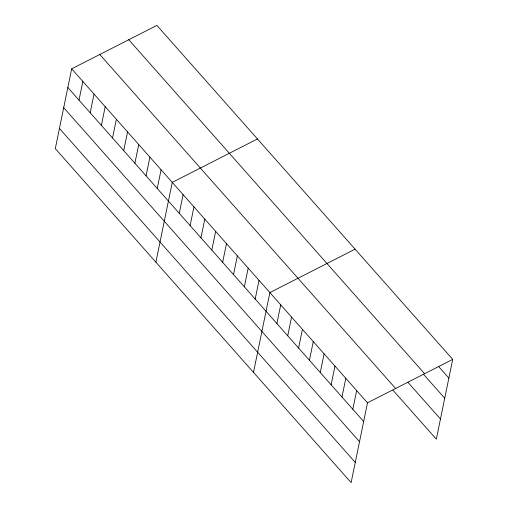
<?xml version="1.0" encoding="UTF-8"?>
<svg xmlns="http://www.w3.org/2000/svg" width="508" height="508" viewBox="0 0 508 508"><rect width="100%" height="100%" fill="white"/><g stroke="black" fill="none" stroke-linecap="round" stroke-linejoin="round"><path stroke-width="0.76" d="M71.672 68.828L55.296 148.622L351.123 482.6L367.506 402.812L452.704 359.378L156.877 25.4L71.672 68.828L367.506 402.812M79.013 100.146L82.848 81.445M90.189 112.763L94.024 94.063M101.365 125.381L105.2 106.68M112.535 137.998L116.376 119.297M123.711 150.616L127.552 131.915M134.887 163.233L138.728 144.532M146.063 175.851L149.904 157.15M157.239 188.468L161.08 169.767M155.88 262.172L172.256 182.385L257.454 138.951M179.267 213.328L183.102 194.627M190.113 225.577L193.948 206.877M200.958 237.82L204.8 219.119M211.804 250.069L215.646 231.369M222.65 262.312L226.492 243.611M233.502 274.561L237.338 255.861M244.348 286.804L248.183 268.103M255.194 299.053L259.036 280.353M253.505 372.389L269.881 292.595L355.079 249.168M276.885 323.545L280.727 304.844M287.738 335.788L291.573 317.087M298.583 348.037L302.419 329.336M309.429 360.28L313.271 341.579M320.275 372.529L324.117 353.828M331.127 384.772L334.962 366.071M341.973 397.021L345.808 378.32M352.819 409.264L356.66 390.563M452.704 359.378L436.328 439.172L392.938 390.188M438.537 366.42L448.869 378.085M128.759 39.732L424.586 373.71M423.551 374.332L444.729 398.24M407.924 382.276L440.461 419.011M99.79 54.496L395.618 388.48M67.837 87.528L363.665 421.513M63.697 107.69L359.524 441.674M59.436 128.46L355.263 462.439"/></g></svg>
